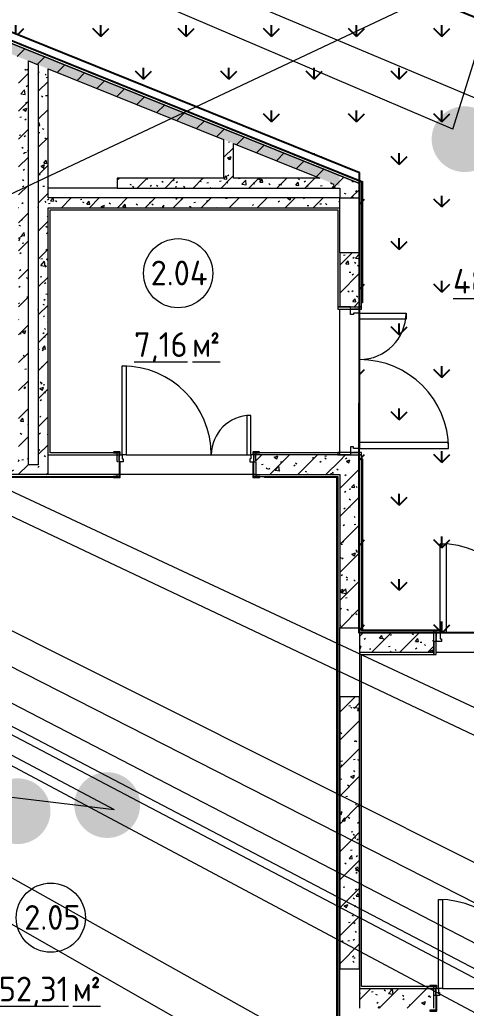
# Model space of a CAD drawing. Header units: millimetres. Extents: x -584918 to 2941280, y 3000189 to 4229862.
# Drawn here: x 169875 to 174390, y 3840766 to 3850769 of the extents above; entities that cross this region are included whole.
import ezdxf

# ---------------------------------------------------------------- set-up
doc = ezdxf.new("R2010")
doc.units = ezdxf.units.MM
doc.linetypes.add('ASVP_Невидимые', pattern=[5, 3, -2])
for name, color, linetype, lineweight in [('Двери', 7, 'Continuous', 0), ('Марки помещений', 7, 'Continuous', 0), ('Обобщенные модели', 7, 'Continuous', 0), ('Перекрытие', 7, 'Continuous', 0), ('Стены внутренние', 7, 'Continuous', 0), ('Стены несущие', 7, 'Continuous', 0), ('Стены отделка', 7, 'Continuous', 0), ('экспертиза ДУ', 1, 'Continuous', 0), ('экспертиза ДУ пояснения', 6, 'Continuous', 0), ('экспертиза условные обозначения', 1, 'Continuous', 0)]:
    doc.layers.add(name, color=color, linetype=linetype, lineweight=lineweight)
doc.styles.add('GOST Common_2', font='', dxfattribs={"height": 500})
doc.styles.add('GOST Common_3', font='', dxfattribs={"width": 0.9, "height": 500})
doc.styles.get('GOST Common_2').set_extended_font_data('GOST Common')
doc.styles.get('GOST Common_3').set_extended_font_data('GOST Common')
pattern_1 = [(45, (184030.3, 3824416.36), (-141.4214, 141.4214), [])]
pattern_2 = [(50, (184030.3, 3824416.36), (364.368, -31.8783), [38.1, -419.1]), (355, (184030.3, 3824416.36), (-70.486, 382.1133), [30.48, -335.28]), (100.451, (184060.67, 3824413.7), (293.885, 350.2334), [32.38, -356.18]), (46.184, (184030.3, 3824517.96), (542.1585, -84.086), [57.15, -628.65]), (96.636, (184075.5, 3824510.96), (474.805, 494.8554), [48.57, -534.27]), (351.184, (184030.3, 3824517.96), (474.81, 494.85), [45.72, -502.92]), (21, (184081.1, 3824492.56), (303.2285, -204.5305), [38.1, -419.1]), (326, (184081.1, 3824492.56), (123.604, 368.376), [30.48, -335.28]), (71.451, (184106.37, 3824475.52), (426.834, 163.8427), [32.38, -356.18]), (37.5, (184030.3, 3824416.36), (6.17665, 169.11015), [16.764, -314.452, 16.764, -323.596, -336.55]), (37.5, (184030.3, 3824416.36), (6.17665, 169.11015), [-671.576, 16.764, -319.786]), (7.5, (184030.3, 3824416.36), (133.6389, 200.3615), [16.764, -177.292, 16.764, -306.832, -128.27]), (7.5, (184030.3, 3824416.36), (133.6389, 200.3615), [-517.652, 16.764, -111.506]), (327.5, (183917.02, 3824416.36), (271.1818, -11.45836), [16.764, -110.236, 16.764, -379.476, -525.78]), (327.5, (183917.02, 3824416.36), (271.1818, -11.45836), [-523.24, 16.764, -509.016]), (317.5, (183866.22, 3824416.36), (296.2585, 50.8528), [16.764, -148.336, 16.764, -246.38, -373.38]), (317.5, (183866.22, 3824416.36), (296.2585, 50.8528), [-428.244, 16.764, -356.616])]

# ---------------------------------------------------------------- blocks, each defined once
blk = doc.blocks.new('ASVP_ДверьПротивопожарнаяСтальная_2 полотна - EI15 1370х2000h_полотна_ Г Пр _1250 в свету_-7407274-АР Этаж 02')
at = {"layer": 'Двери', "lineweight": 18}
for p, q in [((-685, 1000), (-625, 1000)), ((-685, 100), (-685, 1000)), ((-625, 1000), (-625, 100)), ((685, 570), (625, 570)), ((625, 570), (625, 100)), ((685, 100), (685, 570)), ((-725, 100), (-685, 100)), ((-725, 10), (-725, 100)), ((-670, 10), (-725, 10)), ((-625, 100), (-685, 100)), ((-685, 100), (-685, 40)), ((-685, 40), (-670, 40)), ((-670, 40), (-670, 10)), ((625, 100), (685, 100)), ((685, 40), (670, 40)), ((670, 40), (670, 10)), ((670, 10), (725, 10)), ((725, 100), (685, 100)), ((685, 100), (685, 40)), ((725, 10), (725, 100))]:
    blk.add_line(p, q, dxfattribs=at)
at = {"layer": 'Двери', "linetype": 'ASVP_Невидимые', "lineweight": 18}
for p, q in [((-750, 100), (-725, 100)), ((-750, 10), (-750, 100)), ((-725, 10), (-750, 10)), ((-725, 100), (-725, 10)), ((750, 100), (725, 100)), ((725, 100), (725, 10)), ((725, 10), (750, 10)), ((750, 10), (750, 100))]:
    blk.add_line(p, q, dxfattribs=at)
at = {"layer": 'Двери'}
for centre, radius, start, end in [((-685, 100), 900, 360, 90), ((685, 100), 470, 90, 180)]:
    blk.add_arc(centre, radius, start, end, dxfattribs=at)
blk = doc.blocks.new('ASVP_ДверьДеревянная_2 полотна - Межкомнатная 1300х2000h_полотна_ Г Пр _1220 в свету_-7189934-АР Этаж 02')
at = {"layer": 'Двери', "lineweight": 18}
for p, q in [((-650, 1000), (-610, 1000)), ((-650, 100), (-650, 1000)), ((-610, 1000), (-610, 100)), ((650, 500), (610, 500)), ((610, 500), (610, 100)), ((650, 100), (650, 500)), ((-680, 100), (-650, 100)), ((-680, 30), (-680, 100)), ((-640, 30), (-680, 30)), ((-610, 100), (-650, 100)), ((-650, 100), (-650, 60)), ((-650, 60), (-640, 60)), ((-640, 60), (-640, 30)), ((610, 100), (650, 100)), ((650, 60), (640, 60)), ((640, 60), (640, 30)), ((640, 30), (680, 30)), ((680, 100), (650, 100)), ((650, 100), (650, 60)), ((680, 30), (680, 100))]:
    blk.add_line(p, q, dxfattribs=at)
at = {"layer": 'Двери', "linetype": 'ASVP_Невидимые', "lineweight": 18}
for p, q in [((-700, 100), (-680, 100)), ((-700, 30), (-700, 100)), ((-680, 30), (-700, 30)), ((-680, 100), (-680, 30)), ((700, 100), (680, 100)), ((680, 100), (680, 30)), ((680, 30), (700, 30)), ((700, 30), (700, 100))]:
    blk.add_line(p, q, dxfattribs=at)
at = {"layer": 'Двери'}
for centre, radius, start, end in [((-650, 100), 900, 360, 90), ((650, 100), 400, 90, 180)]:
    blk.add_arc(centre, radius, start, end, dxfattribs=at)
blk = doc.blocks.new('ASVP_НАЛИЧНИК МДФ_Двери - Наличник дверной МДФ-V10-АР Этаж 02')
at = {"layer": 'Обобщенные модели'}
for p, q in [((-680, 150), (-680, -1)), ((-670, -5), (-670, 150)), ((670, 150), (670, -5)), ((680, -1), (680, 150)), ((-681, 0), (-740, 0)), ((-740, 0), (-740, -5)), ((-681, -1), (-681, 0)), ((740, 0), (681, 0)), ((681, 0), (681, -1)), ((740, -5), (740, 0)), ((-735, -10), (-675, -10)), ((-680, -1), (-681, -1)), ((675, -10), (735, -10)), ((681, -1), (680, -1))]:
    blk.add_line(p, q, dxfattribs=at)
for centre, start, end in [((-735, -5), 180, 270), ((-675, -5), 270, 360), ((675, -5), 180, 270), ((735, -5), 270, 360)]:
    blk.add_arc(centre, 5, start, end, dxfattribs=at)
blk = doc.blocks.new('ASVP_НАЛИЧНИК МДФ_Двери - Наличник дверной МДФ-V11-АР Этаж 02')
at = {"layer": 'Обобщенные модели'}
for p, q in [((-681, 0), (-740, 0)), ((-740, 0), (-740, -5)), ((-681, -1), (-681, 0)), ((-680, 20), (-680, -1)), ((-670, -5), (-670, 20)), ((670, 20), (670, -5)), ((680, -1), (680, 20)), ((740, 0), (681, 0)), ((681, 0), (681, -1)), ((740, -5), (740, 0)), ((-735, -10), (-675, -10)), ((-680, -1), (-681, -1)), ((675, -10), (735, -10)), ((681, -1), (680, -1))]:
    blk.add_line(p, q, dxfattribs=at)
for centre, start, end in [((-735, -5), 180, 270), ((-675, -5), 270, 360), ((675, -5), 180, 270), ((735, -5), 270, 360)]:
    blk.add_arc(centre, 5, start, end, dxfattribs=at)
blk = doc.blocks.new('ASVP_ДверьПротивопожарнаяСтальная_2 полотна - EI15 1370х2000h_полотна_ Г Л _1250 в свету_-6392377-АР Этаж 02')
at = {"layer": 'Двери', "lineweight": 18}
for p, q in [((685, 1000), (625, 1000)), ((625, 1000), (625, 100)), ((685, 100), (685, 1000)), ((-685, 570), (-625, 570)), ((-685, 100), (-685, 570)), ((-625, 570), (-625, 100)), ((-725, 100), (-685, 100)), ((-725, 10), (-725, 100)), ((-670, 10), (-725, 10)), ((-625, 100), (-685, 100)), ((-685, 100), (-685, 40)), ((-685, 40), (-670, 40)), ((-670, 40), (-670, 10)), ((625, 100), (685, 100)), ((685, 40), (670, 40)), ((670, 40), (670, 10)), ((670, 10), (725, 10)), ((725, 100), (685, 100)), ((685, 100), (685, 40)), ((725, 10), (725, 100))]:
    blk.add_line(p, q, dxfattribs=at)
at = {"layer": 'Двери', "linetype": 'ASVP_Невидимые', "lineweight": 18}
for p, q in [((-750, 100), (-725, 100)), ((-750, 10), (-750, 100)), ((-725, 10), (-750, 10)), ((-725, 100), (-725, 10)), ((750, 100), (725, 100)), ((725, 100), (725, 10)), ((725, 10), (750, 10)), ((750, 10), (750, 100))]:
    blk.add_line(p, q, dxfattribs=at)
at = {"layer": 'Двери'}
for centre, radius, start, end in [((685, 100), 900, 90, 180), ((-685, 100), 470, 360, 90)]:
    blk.add_arc(centre, radius, start, end, dxfattribs=at)
blk = doc.blocks.new('ASVP_НАЛИЧНИК МДФ_Двери - Наличник дверной МДФ-7405303-АР Этаж 02')
at = {"layer": 'Обобщенные модели'}
for p, q in [((-680, 150), (-680, -1)), ((-670, -5), (-670, 150)), ((670, 150), (670, -5)), ((680, -1), (680, 150)), ((-681, 0), (-740, 0)), ((-740, 0), (-740, -5)), ((-681, -1), (-681, 0)), ((740, 0), (681, 0)), ((681, 0), (681, -1)), ((740, -5), (740, 0)), ((-735, -10), (-675, -10)), ((-680, -1), (-681, -1)), ((675, -10), (735, -10)), ((681, -1), (680, -1))]:
    blk.add_line(p, q, dxfattribs=at)
for centre, start, end in [((-735, -5), 180, 270), ((-675, -5), 270, 360), ((675, -5), 180, 270), ((735, -5), 270, 360)]:
    blk.add_arc(centre, 5, start, end, dxfattribs=at)
blk = doc.blocks.new('ASVP_НАЛИЧНИК МДФ_Двери - Наличник дверной МДФ-7488626-АР Этаж 02')
at = {"layer": 'Обобщенные модели'}
for p, q in [((-681, 0), (-740, 0)), ((-740, 0), (-740, -5)), ((-681, -1), (-681, 0)), ((-680, 20), (-680, -1)), ((-670, -5), (-670, 20)), ((670, 20), (670, -5)), ((680, -1), (680, 20)), ((740, 0), (681, 0)), ((681, 0), (681, -1)), ((740, -5), (740, 0)), ((-735, -10), (-675, -10)), ((-680, -1), (-681, -1)), ((675, -10), (735, -10)), ((681, -1), (680, -1))]:
    blk.add_line(p, q, dxfattribs=at)
for centre, start, end in [((-735, -5), 180, 270), ((-675, -5), 270, 360), ((675, -5), 180, 270), ((735, -5), 270, 360)]:
    blk.add_arc(centre, 5, start, end, dxfattribs=at)
blk = doc.blocks.new('ASVP_ОТКОС_Оштукатуривание дверного откоса - Оштукатуривание дверного откоса-5741163-АР Этаж 02')
at = {"layer": 'Обобщенные модели'}
for p, q in [((-750, 130), (-750, 0)), ((-725, 0), (-725, 130)), ((725, 130), (725, 0)), ((750, 0), (750, 130)), ((-750, 0), (-725, 0)), ((725, 0), (750, 0))]:
    blk.add_line(p, q, dxfattribs=at)
blk = doc.blocks.new('ASVP_ОТКОС_Оштукатуривание дверного откоса - Оштукатуривание дверного откоса-5741164-АР Этаж 02')
at = {"layer": 'Обобщенные модели'}
for p, q in [((-750, 20), (-750, 0)), ((-725, 0), (-725, 20)), ((725, 20), (725, 0)), ((725, 0), (750, 0)), ((750, 0), (750, 20)), ((-750, 0), (-725, 0))]:
    blk.add_line(p, q, dxfattribs=at)
blk = doc.blocks.new('ASVP_Марка_Помещение_ДваЗначения - Номер Площадь-685795-АР Этаж 02')
at = {"layer": 'Марки помещений'}
blk.add_circle((0, 0), 3.5, dxfattribs=at)

msp = doc.modelspace()

# ---------------------------------------------------------------- hatches: boundary and pattern name
at = {"layer": 'Стены внутренние'}
h = msp.add_hatch(dxfattribs=at)
h.set_pattern_fill('FP_1', color=256, style=0, pattern_type=2)
h.set_pattern_definition(pattern_1)
h.paths.add_polyline_path([(173111.203, 3849084.077), (173111.203, 3849191.891), (164153.668, 3852801.644), (164116.291, 3852708.892), (173043.663, 3849111.294)])
h = msp.add_hatch(dxfattribs=at)
h.set_pattern_fill('FP_2', color=256, style=0, pattern_type=2)
h.set_pattern_definition(pattern_2)
h.paths.add_polyline_path([(173111.203, 3849084.077), (173111.203, 3849191.891), (164153.668, 3852801.644), (164116.291, 3852708.892), (173043.663, 3849111.294)])
h = msp.add_hatch(dxfattribs=at)
h.set_pattern_fill('FP_1', color=256, style=0, pattern_type=2)
h.set_pattern_definition(pattern_1)
h.paths.add_polyline_path([(169961.203, 3846265.697), (169961.203, 3850353.48), (169861.203, 3850393.778), (169861.203, 3846265.697)])
h = msp.add_hatch(dxfattribs=at)
h.set_pattern_fill('FP_2', color=256, style=0, pattern_type=2)
h.set_pattern_definition(pattern_2)
h.paths.add_polyline_path([(169961.203, 3846265.697), (169961.203, 3850353.48), (169861.203, 3850393.778), (169861.203, 3846265.697)])
h = msp.add_hatch(dxfattribs=at)
h.set_pattern_fill('FP_1', color=256, style=0, pattern_type=2)
h.set_pattern_definition(pattern_1)
h.paths.add_polyline_path([(170161.203, 3846165.697), (170161.203, 3850272.883), (170061.203, 3850313.181), (170061.203, 3846165.697)])
h = msp.add_hatch(dxfattribs=at)
h.set_pattern_fill('FP_2', color=256, style=0, pattern_type=2)
h.set_pattern_definition(pattern_2)
h.paths.add_polyline_path([(170161.203, 3846165.697), (170161.203, 3850272.883), (170061.203, 3850313.181), (170061.203, 3846165.697)])
h = msp.add_hatch(dxfattribs=at)
h.set_pattern_fill('FP_1', color=256, style=0, pattern_type=2)
h.set_pattern_definition(pattern_1)
h.paths.add_polyline_path([(172036.203, 3849165.697), (172036.203, 3849517.286), (171936.203, 3849557.584), (171936.203, 3849165.697)])
h = msp.add_hatch(dxfattribs=at)
h.set_pattern_fill('FP_2', color=256, style=0, pattern_type=2)
h.set_pattern_definition(pattern_2)
h.paths.add_polyline_path([(172036.203, 3849165.697), (172036.203, 3849517.286), (171936.203, 3849557.584), (171936.203, 3849165.697)])
h = msp.add_hatch(dxfattribs=at)
h.set_pattern_fill('FP_1', color=256, style=0, pattern_type=2)
h.set_pattern_definition(pattern_1)
h.paths.add_polyline_path([(172257.63, 3849065.697), (173111.203, 3849065.697), (173111.203, 3849084.077), (172908.663, 3849165.697), (170861.203, 3849165.697), (170861.203, 3849065.697), (171291.755, 3849065.697)])
h = msp.add_hatch(dxfattribs=at)
h.set_pattern_fill('FP_2', color=256, style=0, pattern_type=2)
h.set_pattern_definition(pattern_2)
h.paths.add_polyline_path([(172257.63, 3849065.697), (173111.203, 3849065.697), (173111.203, 3849084.077), (172908.663, 3849165.697), (170861.203, 3849165.697), (170861.203, 3849065.697), (171291.755, 3849065.697)])
h = msp.add_hatch(dxfattribs=at)
h.set_pattern_fill('FP_1', color=256, style=0, pattern_type=2)
h.set_pattern_definition(pattern_1)
h.paths.add_polyline_path([(173311.203, 3848965.697), (173311.203, 3849111.294), (173111.203, 3849191.891), (173111.203, 3848965.697), (173223.505, 3848965.697)])
h = msp.add_hatch(dxfattribs=at)
h.set_pattern_fill('FP_2', color=256, style=0, pattern_type=2)
h.set_pattern_definition(pattern_2)
h.paths.add_polyline_path([(173311.203, 3848965.697), (173311.203, 3849111.294), (173111.203, 3849191.891), (173111.203, 3848965.697), (173223.505, 3848965.697)])
h = msp.add_hatch(dxfattribs=at)
h.set_pattern_fill('FP_1', color=256, style=0, pattern_type=2)
h.set_pattern_definition(pattern_1)
h.paths.add_polyline_path([(170161.203, 3848865.697), (173111.203, 3848865.697), (173111.203, 3848965.697), (170161.203, 3848965.697)])
h = msp.add_hatch(dxfattribs=at)
h.set_pattern_fill('FP_2', color=256, style=0, pattern_type=2)
h.set_pattern_definition(pattern_2)
h.paths.add_polyline_path([(170161.203, 3848865.697), (173111.203, 3848865.697), (173111.203, 3848965.697), (170161.203, 3848965.697)])
h = msp.add_hatch(dxfattribs=at)
h.set_pattern_fill('FP_1', color=256, style=0, pattern_type=2)
h.set_pattern_definition(pattern_1)
h.paths.add_polyline_path([(173311.203, 3844615.697), (173311.203, 3846365.697), (173111.203, 3846365.697), (173111.203, 3844615.697), (173223.505, 3844615.697)])
h.paths.add_polyline_path([(173111.203, 3847865.697), (173311.203, 3847865.697), (173311.203, 3848411.891), (173111.203, 3848411.891), (173111.203, 3848206.313)])
h = msp.add_hatch(dxfattribs=at)
h.set_pattern_fill('FP_2', color=256, style=0, pattern_type=2)
h.set_pattern_definition(pattern_2)
h.paths.add_polyline_path([(173311.203, 3844615.697), (173311.203, 3846365.697), (173111.203, 3846365.697), (173111.203, 3844615.697), (173223.505, 3844615.697)])
h.paths.add_polyline_path([(173111.203, 3847865.697), (173311.203, 3847865.697), (173311.203, 3848411.891), (173111.203, 3848411.891), (173111.203, 3848206.313)])
h = msp.add_hatch(dxfattribs=at)
h.set_pattern_fill('FP_1', color=256, style=0, pattern_type=2)
h.set_pattern_definition(pattern_1)
h.paths.add_polyline_path([(172261.203, 3846165.697), (173111.203, 3846165.697), (173111.203, 3846365.697), (172261.203, 3846365.697), (172261.203, 3846295.697)])
h = msp.add_hatch(dxfattribs=at)
h.set_pattern_fill('FP_2', color=256, style=0, pattern_type=2)
h.set_pattern_definition(pattern_2)
h.paths.add_polyline_path([(172261.203, 3846165.697), (173111.203, 3846165.697), (173111.203, 3846365.697), (172261.203, 3846365.697), (172261.203, 3846295.697)])
h = msp.add_hatch(dxfattribs=at)
h.set_pattern_fill('FP_1', color=256, style=0, pattern_type=2)
h.set_pattern_definition(pattern_1)
h.paths.add_polyline_path([(164461.203, 3846165.697), (167411.203, 3846165.697), (167411.203, 3846265.697), (164261.203, 3846265.697), (164261.203, 3846165.697), (164361.203, 3846165.697)])
h.paths.add_polyline_path([(169961.203, 3846165.697), (170061.203, 3846165.697), (170061.203, 3846265.697), (168511.203, 3846265.697), (168511.203, 3846165.697), (169861.203, 3846165.697)])
h = msp.add_hatch(dxfattribs=at)
h.set_pattern_fill('FP_2', color=256, style=0, pattern_type=2)
h.set_pattern_definition(pattern_2)
h.paths.add_polyline_path([(164461.203, 3846165.697), (167411.203, 3846165.697), (167411.203, 3846265.697), (164261.203, 3846265.697), (164261.203, 3846165.697), (164361.203, 3846165.697)])
h.paths.add_polyline_path([(169961.203, 3846165.697), (170061.203, 3846165.697), (170061.203, 3846265.697), (168511.203, 3846265.697), (168511.203, 3846165.697), (169861.203, 3846165.697)])
h = msp.add_hatch(dxfattribs=at)
h.set_pattern_fill('FP_1', color=256, style=0, pattern_type=2)
h.set_pattern_definition(pattern_1)
h.paths.add_polyline_path([(173311.203, 3844365.697), (174061.203, 3844365.697), (174061.203, 3844565.697), (173311.203, 3844565.15)])
h.paths.add_polyline_path([(175661.203, 3844365.697), (175661.203, 3844565.697), (175561.203, 3844565.697), (175561.203, 3844365.697)])
h = msp.add_hatch(dxfattribs=at)
h.set_pattern_fill('FP_2', color=256, style=0, pattern_type=2)
h.set_pattern_definition(pattern_2)
h.paths.add_polyline_path([(173311.203, 3844365.697), (174061.203, 3844365.697), (174061.203, 3844565.697), (173311.203, 3844565.15)])
h.paths.add_polyline_path([(175661.203, 3844365.697), (175661.203, 3844565.697), (175561.203, 3844565.697), (175561.203, 3844365.697)])
h = msp.add_hatch(dxfattribs=at)
h.set_pattern_fill('FP_1', color=256, style=0, pattern_type=2)
h.set_pattern_definition(pattern_1)
h.paths.add_polyline_path([(173311.203, 3841165.697), (173311.203, 3843915.697), (173111.203, 3843915.697), (173111.203, 3841165.697), (173223.505, 3841165.697)])
h = msp.add_hatch(dxfattribs=at)
h.set_pattern_fill('FP_2', color=256, style=0, pattern_type=2)
h.set_pattern_definition(pattern_2)
h.paths.add_polyline_path([(173311.203, 3841165.697), (173311.203, 3843915.697), (173111.203, 3843915.697), (173111.203, 3841165.697), (173223.505, 3841165.697)])
h = msp.add_hatch(dxfattribs=at)
h.set_pattern_fill('FP_1', color=256, style=0, pattern_type=2)
h.set_pattern_definition(pattern_1)
h.paths.add_polyline_path([(174061.203, 3840765.697), (174061.203, 3840965.697), (173311.203, 3840965.15), (173311.203, 3840765.697), (173331.203, 3840765.697)])
h = msp.add_hatch(dxfattribs=at)
h.set_pattern_fill('FP_2', color=256, style=0, pattern_type=2)
h.set_pattern_definition(pattern_2)
h.paths.add_polyline_path([(174061.203, 3840765.697), (174061.203, 3840965.697), (173311.203, 3840965.15), (173311.203, 3840765.697), (173331.203, 3840765.697)])
at = {"layer": 'экспертиза ДУ', "lineweight": 0}
h = msp.add_hatch(color=5, dxfattribs=at)
edge = h.paths.add_edge_path()
edge.add_arc((174373.1, 3849560.659), 332.544, 0, 360)
h = msp.add_hatch(color=30, dxfattribs=at)
edge = h.paths.add_edge_path()
edge.add_arc((170758.79, 3842821.652), 332.544, 0, 360)
h = msp.add_hatch(color=5, dxfattribs=at)
edge = h.paths.add_edge_path()
edge.add_arc((169852.369, 3842759.694), 332.544, 0, 360)
at = {"layer": 'экспертиза условные обозначения', "lineweight": -3}
h = msp.add_hatch(dxfattribs=at)
h.set_pattern_fill('GRASS', color=3, scale=24)
h.set_pattern_definition([(90, (183626.44, 3579035.56), (-431.0523, 431.0523), [114.3, -747.8046]), (45, (183626.44, 3579035.56), (-431.0523, 431.0523), [114.3, -495.3]), (135, (183626.44, 3579035.56), (-431.0523, -431.0523), [114.3, -495.3])])
edge = h.paths.add_edge_path()
edge.add_line((165449.618, 3852387.21), (166159.793, 3854149.496))
edge.add_line((166159.793, 3854149.496), (183114.838, 3847316.866))
edge.add_line((183114.838, 3847316.866), (182404.664, 3845554.58))
edge.add_line((182404.664, 3845554.58), (177800.899, 3847415.219))
edge.add_arc((177378.984, 3846379.908), 1117.981, 67.8278443, 178.9159405)
edge.add_line((176261.203, 3846401.059), (176261.203, 3844565.697))
edge.add_line((176261.203, 3844565.697), (173308.434, 3844565.697))
edge.add_line((173308.434, 3844565.697), (173311.203, 3849219.109))
edge.add_line((173311.203, 3849219.109), (169300.899, 3850840.592))
edge.add_line((169300.899, 3850840.592), (166608.434, 3851925.615))

# ---------------------------------------------------------------- linework, layer by layer
at = {"layer": 'Перекрытие'}
for p, q in [((170861.203, 3849065.697), (170161.203, 3849065.697)), ((173111.203, 3846390.697), (173111.203, 3847840.697)), ((173311.203, 3847740.697), (173311.203, 3846490.697)), ((170951.203, 3846365.697), (172171.203, 3846365.697)), ((170881.203, 3846165.697), (170861.203, 3846165.697)), ((172231.203, 3846165.697), (170891.203, 3846165.697)), ((172261.203, 3846165.697), (172241.203, 3846165.697)), ((174186.203, 3844565.697), (175436.203, 3844565.697)), ((175536.203, 3844365.697), (174086.203, 3844365.697)), ((174151.203, 3840965.697), (175371.203, 3840965.697))]:
    msp.add_line(p, q, dxfattribs=at)
at = {"layer": 'Стены внутренние'}
for p, q in [((165451.279, 3852311.07), (173341.203, 3849131.549)), ((173341.203, 3849131.549), (173341.203, 3847905.697)), ((173341.203, 3847905.697), (173331.203, 3847905.697)), ((173341.203, 3846325.697), (173331.203, 3846325.697)), ((173341.203, 3846325.697), (173341.203, 3844595.697)), ((172351.203, 3846135.697), (172351.203, 3846145.697)), ((170826.203, 3846135.697), (168551.203, 3846135.697)), ((173081.203, 3846135.697), (172351.203, 3846135.697)), ((173081.203, 3837395.697), (173081.203, 3846135.697)), ((173341.203, 3844595.697), (174121.203, 3844595.697)), ((174121.203, 3844585.697), (174086.203, 3844585.697)), ((174121.203, 3844595.697), (174121.203, 3844585.697))]:
    msp.add_line(p, q, dxfattribs=at)
at = {"layer": 'Стены несущие'}
for p, q in [((173311.203, 3849111.294), (164153.668, 3852801.644)), ((169961.203, 3850353.48), (170061.203, 3850313.181)), ((169961.203, 3846265.697), (169961.203, 3850353.48)), ((170061.203, 3850313.181), (170061.203, 3846265.697)), ((170161.203, 3850272.883), (171936.203, 3849557.584)), ((170161.203, 3848965.697), (170161.203, 3850272.883)), ((171936.203, 3849557.584), (171936.203, 3849165.697)), ((172036.203, 3849517.286), (172908.663, 3849165.697)), ((172036.203, 3849165.697), (172036.203, 3849517.286)), ((171936.203, 3849165.697), (170861.203, 3849165.697)), ((170861.203, 3849165.697), (170861.203, 3849065.697)), ((172908.663, 3849165.697), (172036.203, 3849165.697)), ((170861.203, 3849065.697), (173111.203, 3849065.697)), ((173111.203, 3849065.697), (173111.203, 3848965.697)), ((173311.203, 3848965.697), (173311.203, 3849111.294)), ((173111.203, 3848965.697), (170161.203, 3848965.697)), ((173111.203, 3848865.697), (173111.203, 3848965.697)), ((173111.203, 3848965.697), (173311.203, 3848965.697)), ((170161.203, 3848865.697), (173111.203, 3848865.697)), ((170161.203, 3846165.697), (170161.203, 3848865.697)), ((173311.203, 3848411.891), (173111.203, 3848411.891)), ((173111.203, 3848411.891), (173111.203, 3847865.697)), ((173311.203, 3847865.697), (173311.203, 3848411.891)), ((173111.203, 3847865.697), (173221.203, 3847865.697)), ((173111.203, 3846365.697), (172261.203, 3846365.697)), ((173221.203, 3846365.697), (173111.203, 3846365.697)), ((173311.203, 3844615.697), (173311.203, 3846365.697)), ((170061.203, 3846265.697), (169961.203, 3846265.697)), ((172261.203, 3846295.697), (172261.203, 3846165.697)), ((170161.203, 3846165.697), (168511.203, 3846165.697)), ((172261.203, 3846165.697), (173111.203, 3846165.697)), ((173111.203, 3846165.697), (173111.203, 3844615.697)), ((173111.203, 3844615.697), (173311.203, 3844615.697)), ((173311.203, 3844565.697), (173311.203, 3844365.697)), ((174061.203, 3844565.697), (173311.203, 3844565.697)), ((173331.203, 3844565.697), (174061.203, 3844565.697)), ((174061.203, 3844365.697), (174061.203, 3844475.697)), ((174061.203, 3844365.697), (173311.203, 3844365.697)), ((173311.203, 3843915.697), (173111.203, 3843915.697)), ((173111.203, 3843915.697), (173111.203, 3841165.697)), ((173311.203, 3841165.697), (173311.203, 3843915.697)), ((173111.203, 3841165.697), (173311.203, 3841165.697)), ((173311.203, 3840965.697), (173311.203, 3840765.697)), ((173311.203, 3840965.697), (174061.203, 3840965.697)), ((174061.203, 3840765.697), (174061.203, 3840895.697))]:
    msp.add_line(p, q, dxfattribs=at)
at = {"layer": 'Стены отделка'}
for p, q in [((165440.066, 3852283.245), (173311.203, 3849111.294)), ((173331.203, 3849124.797), (165447.542, 3852301.795)), ((173331.203, 3847865.697), (173331.203, 3849124.797)), ((173311.203, 3848965.697), (173311.203, 3848411.891)), ((170181.203, 3848845.697), (173091.203, 3848845.697)), ((170181.203, 3846385.697), (170181.203, 3848845.697)), ((173091.203, 3848845.697), (173091.203, 3847865.697)), ((173111.203, 3848411.891), (173111.203, 3848865.697)), ((173091.203, 3847865.697), (173111.203, 3847865.697)), ((173311.203, 3847865.697), (173331.203, 3847865.697)), ((170161.203, 3846365.697), (170861.203, 3846365.697)), ((170861.203, 3846385.697), (170181.203, 3846385.697)), ((170861.203, 3846365.697), (170861.203, 3846385.697)), ((173111.203, 3846385.697), (172261.203, 3846385.697)), ((172261.203, 3846385.697), (172261.203, 3846365.697)), ((173111.203, 3846365.697), (173111.203, 3846385.697)), ((173331.203, 3846365.697), (173311.203, 3846365.697)), ((173331.203, 3844585.697), (173331.203, 3846365.697)), ((168511.203, 3846145.697), (170861.203, 3846145.697)), ((170861.203, 3846165.697), (170161.203, 3846165.697)), ((170861.203, 3846145.697), (170861.203, 3846165.697)), ((172261.203, 3846165.697), (172261.203, 3846145.697)), ((172261.203, 3846145.697), (173091.203, 3846145.697)), ((173091.203, 3846145.697), (173091.203, 3837385.697)), ((173111.203, 3837365.697), (173111.203, 3844615.697)), ((173311.203, 3844615.697), (173311.203, 3844565.697)), ((173311.203, 3844565.697), (173331.203, 3844565.697)), ((174061.203, 3844585.697), (173331.203, 3844585.697)), ((174061.203, 3844565.697), (174061.203, 3844585.697)), ((173311.203, 3844365.697), (173311.203, 3840965.697)), ((173331.203, 3844345.697), (174061.203, 3844345.697)), ((173331.203, 3840985.697), (173331.203, 3844345.697)), ((174061.203, 3844345.697), (174061.203, 3844365.697)), ((174061.203, 3840985.697), (173331.203, 3840985.697)), ((174061.203, 3840965.697), (174061.203, 3840985.697))]:
    msp.add_line(p, q, dxfattribs=at)
at = {"layer": 'экспертиза ДУ'}
for points in [[(174252.99, 3849662.968), (109517.279, 3877298.128)], [(109517.279, 3877298.128), (175296.337, 3849636.39)], [(98367.279, 3815328.128), (179694.671, 3853683.015)], [(104537.279, 3850758.128), (170829.006, 3842777.3)]]:
    msp.add_lwpolyline(points, dxfattribs=at)
at = {"layer": 'экспертиза ДУ пояснения'}
for points in [[(174252.99, 3849662.968), (186168.804, 3887787.501)], [(127632.222, 3865719.663), (170829.006, 3842777.3)], [(127632.222, 3865719.663), (182583.877, 3836395.57)], [(183477.908, 3836444.323), (127632.222, 3865719.663)], [(189381.376, 3830415.598), (127632.222, 3865719.663)], [(127632.222, 3865719.663), (190303.722, 3830587.545)], [(196251.948, 3830728.236), (127632.222, 3865719.663)], [(127632.222, 3865719.663), (197324.351, 3830787.504)], [(202853.373, 3826133.956), (127632.222, 3865719.663)], [(127632.222, 3865719.663), (203742.915, 3826246.124)], [(209860.825, 3826760.098), (127632.222, 3865719.663)], [(127632.222, 3865719.663), (210809.562, 3826812.887)]]:
    msp.add_lwpolyline(points, dxfattribs=at)
at = {"layer": 'экспертиза условные обозначения', "color": 3, "lineweight": -3}
msp.add_lwpolyline([(165449.618, 3852387.21), (166159.793, 3854149.496), (183114.838, 3847316.866), (182404.664, 3845554.58), (177800.899, 3847415.219, 0.526616346), (176261.203, 3846401.059), (176261.203, 3844565.697), (173308.434, 3844565.697), (173311.203, 3849219.109), (169300.899, 3850840.592), (166608.434, 3851925.615)], format="xyb", dxfattribs=at)

# ---------------------------------------------------------------- block references
at = {"layer": 'Двери', "rotation": 269.9999999999471}
msp.add_blockref('ASVP_ДверьПротивопожарнаяСтальная_2 полотна - EI15 1370х2000h_полотна_ Г Л _1250 в свету_-6392377-АР Этаж 02', (173211.203, 3847115.697), dxfattribs=at)
at = {"layer": 'Двери'}
for name, p in [('ASVP_ДверьДеревянная_2 полотна - Межкомнатная 1300х2000h_полотна_ Г Пр _1220 в свету_-7189934-АР Этаж 02', (171561.203, 3846265.697)), ('ASVP_ДверьПротивопожарнаяСтальная_2 полотна - EI15 1370х2000h_полотна_ Г Пр _1250 в свету_-7407274-АР Этаж 02', (174811.203, 3844465.697)), ('ASVP_ДверьДеревянная_2 полотна - Межкомнатная 1300х2000h_полотна_ Г Пр _1220 в свету_-7189934-АР Этаж 02', (174761.203, 3840865.697))]:
    msp.add_blockref(name, p, dxfattribs=at)
at = {"layer": 'Марки помещений', "xscale": 99.99999999999993, "yscale": 99.99999999999993, "zscale": 99.99999999999993}
for p in [(171476.136, 3848204.091), (170188.172, 3841681.722)]:
    msp.add_blockref('ASVP_Марка_Помещение_ДваЗначения - Номер Площадь-685795-АР Этаж 02', p, dxfattribs=at)
at = {"layer": 'Обобщенные модели'}
for name, p, rotation in [('ASVP_ОТКОС_Оштукатуривание дверного откоса - Оштукатуривание дверного откоса-5741163-АР Этаж 02', (173091.203, 3847115.697), 269.9999999999471), ('ASVP_ОТКОС_Оштукатуривание дверного откоса - Оштукатуривание дверного откоса-5741164-АР Этаж 02', (173331.203, 3847115.697), 89.99999999994694), ('ASVP_НАЛИЧНИК МДФ_Двери - Наличник дверной МДФ-V11-АР Этаж 02', (171561.203, 3846385.697), 180), ('ASVP_ОТКОС_Оштукатуривание дверного откоса - Оштукатуривание дверного откоса-5741164-АР Этаж 02', (174811.203, 3844585.697), 180), ('ASVP_НАЛИЧНИК МДФ_Двери - Наличник дверной МДФ-7488626-АР Этаж 02', (174761.203, 3840985.697), 180)]:
    msp.add_blockref(name, p, dxfattribs=dict(at, rotation=rotation))
for name, p in [('ASVP_НАЛИЧНИК МДФ_Двери - Наличник дверной МДФ-V10-АР Этаж 02', (171561.203, 3846145.697)), ('ASVP_ОТКОС_Оштукатуривание дверного откоса - Оштукатуривание дверного откоса-5741163-АР Этаж 02', (174811.203, 3844345.697)), ('ASVP_НАЛИЧНИК МДФ_Двери - Наличник дверной МДФ-7405303-АР Этаж 02', (174761.203, 3840745.697))]:
    msp.add_blockref(name, p, dxfattribs=at)

# ---------------------------------------------------------------- texts
at = {"layer": 'Марки помещений', "char_height": 250, "attachment_point": 1}
for s, insert, width, style in [('2.04', (171198.479, 3848331.816), 685.44281, 'GOST Common_2'), ('\\L48,26 ', (174256.556, 3848248.61), 988.48069, 'GOST Common_2'), ('\\L7,16 ', (171031.093, 3847607.286), 714.30356, 'GOST Common_2'), ('\\L\\fGOST Common|b0|i0|c238|p34|;\\W.9;\\L²', (171799.046, 3847607.286), 165.94931, 'GOST Common_3'), ('\\L\\fGOST Common|b0|i0|c204|p34|;\\W.9;\\Lм', (171620.452, 3847607.286), 216.45562, 'GOST Common_2'), ('2.05', (169919.515, 3841809.447), 663.79725, 'GOST Common_2'), ('\\L52,31 ', (169662.579, 3841084.917), 909.11362, 'GOST Common_2'), ('\\L\\fGOST Common|b0|i0|c238|p34|;\\W.9;\\L²', (170591.266, 3841084.917), 165.94931, 'GOST Common_3'), ('\\L\\fGOST Common|b0|i0|c204|p34|;\\W.9;\\Lм', (170412.672, 3841084.917), 216.45562, 'GOST Common_2')]:
    msp.add_mtext(s, dxfattribs=dict(at, insert=insert, width=width, style=style))

doc.saveas('drawing.dxf')
